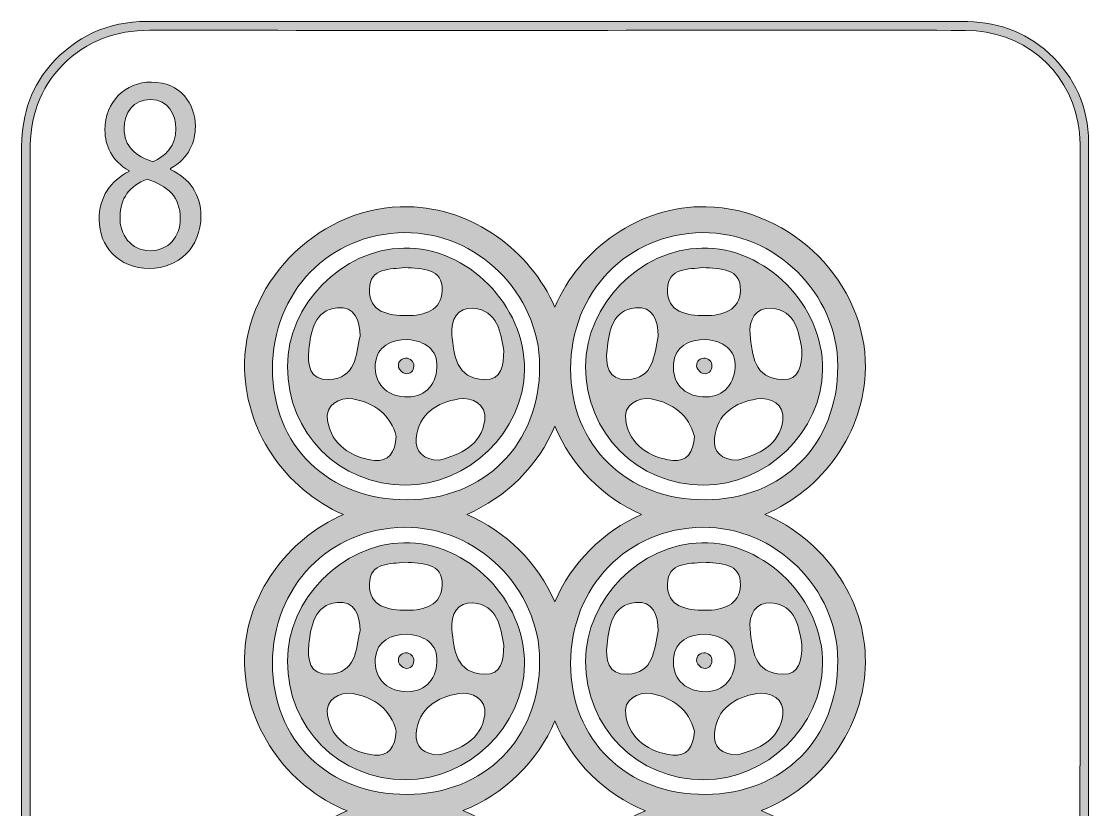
# Model space of a CAD drawing. Extents: x 3742 to 4053, y -465 to -30.
# Drawn here: x 3742 to 4052.9, y -260.2 to -30.4 of the extents above; entities that cross this region are included whole.
import ezdxf

# ---------------------------------------------------------------- set-up
doc = ezdxf.new("R2010")
doc.units = 0
doc.header["$MEASUREMENT"] = 0
doc.layers.add('Layer 1', color=7, linetype='Continuous', lineweight=0)

msp = doc.modelspace()

# ---------------------------------------------------------------- hatches: boundary and pattern name
at = {"layer": 'Layer 1', "true_color": 0x000000, "transparency": 33554687}
h = msp.add_hatch(color=18, dxfattribs=at)
h.dxf.hatch_style = 2
edge = h.paths.add_edge_path()
edge.add_spline(control_points=[(4050.4, -247.35), (4050.4, -247.35), (4050.35, -247.35), (4050.35, -247.35), (4050.35, -306.74), (4050.34, -366.14), (4050.35, -425.54), (4050.35, -430.55), (4050.06, -435.5), (4048.29, -440.27), (4043.49, -453.23), (4031.06, -461.67), (4016.63, -461.67), (3939.37, -461.67), (3862.1, -461.65), (3784.84, -461.64), (3782.29, -461.64), (3779.73, -461.7), (3777.18, -461.61), (3759, -460.96), (3745.32, -447.33), (3744.6, -429.17), (3744.56, -428.24), (3744.57, -427.32), (3744.57, -426.38), (3744.57, -307.01), (3744.6, -187.63), (3744.54, -68.25), (3744.54, -58.52), (3747.16, -49.98), (3754.16, -42.99), (3761.12, -36.06), (3769.52, -32.98), (3779.3, -32.99), (3836.26, -33.04), (3893.22, -33.01), (3950.18, -33.01), (3972.46, -33.01), (3994.74, -32.92), (4017.01, -33.05), (4033.56, -33.14), (4046.65, -43.96), (4049.76, -59.79), (4050.6, -64.03), (4050.38, -68.34), (4050.39, -72.63), (4050.4, -130.87), (4050.4, -189.11), (4050.4, -247.35)], knot_values=[0, 0, 0, 0, 1, 1, 1, 2, 2, 2, 3, 3, 3, 4, 4, 4, 5, 5, 5, 6, 6, 6, 7, 7, 7, 8, 8, 8, 9, 9, 9, 10, 10, 10, 11, 11, 11, 12, 12, 12, 13, 13, 13, 14, 14, 14, 15, 15, 15, 16, 16, 16, 16], degree=3, periodic=0)
edge = h.paths.add_edge_path()
edge.add_spline(control_points=[(4052.83, -299.19), (4052.83, -221.35), (4052.85, -143.49), (4052.83, -65.65), (4052.83, -55.34), (4048.88, -46.73), (4041.34, -39.73), (4034.15, -33.06), (4025.52, -30.39), (4015.87, -30.41), (3995.8, -30.45), (3975.73, -30.45), (3955.66, -30.45), (3896.6, -30.44), (3837.55, -30.42), (3778.49, -30.42), (3767.15, -30.42), (3757.77, -34.75), (3750.35, -43.31), (3744.07, -50.53), (3741.99, -59.04), (3742.01, -68.43), (3742.09, -127.96), (3742.05, -187.47), (3742.05, -246.98), (3742.05, -296.64), (3742.03, -346.3), (3742.05, -395.96), (3742.05, -407.66), (3741.99, -419.38), (3742.23, -431.09), (3742.4, -439.3), (3745.75, -446.34), (3751.26, -452.39), (3759.34, -461.25), (3769.54, -464.3), (3781.28, -464.28), (3854.25, -464.16), (3927.23, -464.25), (4000.2, -464.18), (4008.2, -464.16), (4016.26, -465.01), (4024.18, -463.55), (4041.22, -460.37), (4052.83, -445.92), (4052.84, -427.97), (4052.87, -385.05), (4052.83, -342.12), (4052.83, -299.19)], knot_values=[0, 0, 0, 0, 1, 1, 1, 2, 2, 2, 3, 3, 3, 4, 4, 4, 5, 5, 5, 6, 6, 6, 7, 7, 7, 8, 8, 8, 9, 9, 9, 10, 10, 10, 11, 11, 11, 12, 12, 12, 13, 13, 13, 14, 14, 14, 15, 15, 15, 16, 16, 16, 16], degree=3, periodic=0)
at = {"layer": 'Layer 1', "true_color": 0x831618, "transparency": 33554687}
h = msp.add_hatch(color=246, dxfattribs=at)
h.dxf.hatch_style = 2
edge = h.paths.add_edge_path()
edge.add_spline(control_points=[(3771.94, -61.6), (3771.94, -66.85), (3775.25, -69.68), (3780.32, -71.3), (3784.1, -69.76), (3787, -66.53), (3787, -61.76), (3787, -57.56), (3784.91, -53.2), (3779.57, -53.2), (3774.65, -53.2), (3771.94, -57.07), (3771.94, -61.6)], knot_values=[0, 0, 0, 0, 1, 1, 1, 2, 2, 2, 3, 3, 3, 4, 4, 4, 4], degree=3, periodic=0)
edge = h.paths.add_edge_path()
edge.add_spline(control_points=[(3788.29, -87.86), (3788.29, -81.48), (3784.57, -78.41), (3778.63, -76.39), (3773.5, -78.17), (3770.73, -82.21), (3770.73, -87.22), (3770.53, -92.55), (3773.9, -97.24), (3779.51, -97.24), (3784.84, -97.24), (3788.29, -93.28), (3788.29, -87.86)], knot_values=[0, 0, 0, 0, 1, 1, 1, 2, 2, 2, 3, 3, 3, 4, 4, 4, 4], degree=3, periodic=0)
edge = h.paths.add_edge_path()
edge.add_spline(control_points=[(3764.65, -88.19), (3764.65, -81.56), (3767.96, -76.87), (3773.36, -74.13), (3773.36, -74.13), (3773.29, -73.88), (3773.29, -73.88), (3768.43, -71.14), (3766.34, -66.61), (3766.34, -62.08), (3766.34, -53.76), (3772.21, -48.1), (3779.91, -48.1), (3788.42, -48.1), (3792.68, -54.49), (3792.68, -61.03), (3792.68, -65.48), (3790.85, -70.25), (3785.45, -73.32), (3785.45, -73.32), (3785.45, -73.56), (3785.45, -73.56), (3790.92, -76.15), (3794.3, -80.75), (3794.3, -87.14), (3794.3, -96.27), (3787.75, -102.41), (3779.37, -102.41), (3770.19, -102.41), (3764.65, -95.86), (3764.65, -88.19)], knot_values=[0, 0, 0, 0, 1, 1, 1, 2, 2, 2, 3, 3, 3, 4, 4, 4, 5, 5, 5, 6, 6, 6, 7, 7, 7, 8, 8, 8, 9, 9, 9, 10, 10, 10, 10], degree=3, periodic=0)
at = {"layer": 'Layer 1', "true_color": 0x0e1329, "transparency": 33554687}
h = msp.add_hatch(color=168, dxfattribs=at)
h.dxf.hatch_style = 2
edge = h.paths.add_edge_path()
edge.add_spline(control_points=[(3941.22, -255.71), (3918.3, -255.83), (3901.98, -239.96), (3901.98, -217.55), (3901.98, -195.19), (3918.53, -178.1), (3940.41, -177.86), (3961.55, -177.63), (3979.77, -195.61), (3979.81, -216.73), (3979.84, -239.47), (3963.87, -255.6), (3941.22, -255.71)], knot_values=[0, 0, 0, 0, 1, 1, 1, 2, 2, 2, 3, 3, 3, 4, 4, 4, 4], degree=3, periodic=0)
edge = h.paths.add_edge_path()
edge.add_spline(control_points=[(3979.81, -303.58), (3979.84, -326.31), (3963.87, -342.45), (3941.22, -342.56), (3918.3, -342.68), (3901.98, -326.8), (3901.98, -304.4), (3901.98, -282.03), (3918.53, -264.95), (3940.41, -264.71), (3961.55, -264.47), (3979.77, -282.46), (3979.81, -303.58)], knot_values=[0, 0, 0, 0, 1, 1, 1, 2, 2, 2, 3, 3, 3, 4, 4, 4, 4], degree=3, periodic=0)
edge = h.paths.add_edge_path()
edge.add_spline(control_points=[(3979.81, -389.46), (3979.84, -412.2), (3963.87, -428.33), (3941.22, -428.44), (3918.3, -428.56), (3901.98, -412.69), (3901.98, -390.28), (3901.98, -367.92), (3918.53, -350.83), (3940.41, -350.59), (3961.55, -350.36), (3979.77, -368.34), (3979.81, -389.46)], knot_values=[0, 0, 0, 0, 1, 1, 1, 2, 2, 2, 3, 3, 3, 4, 4, 4, 4], degree=3, periodic=0)
edge = h.paths.add_edge_path()
edge.add_spline(control_points=[(3897.38, -372.31), (3892.52, -361.05), (3883.16, -351.73), (3871.76, -346.81), (3883.23, -341.89), (3892.58, -332.57), (3897.41, -321.11), (3902.17, -332.57), (3911.33, -341.96), (3922.64, -346.87), (3911.39, -351.79), (3902.15, -361.06), (3897.38, -372.31)], knot_values=[0, 0, 0, 0, 1, 1, 1, 2, 2, 2, 3, 3, 3, 4, 4, 4, 4], degree=3, periodic=0)
edge = h.paths.add_edge_path()
edge.add_spline(control_points=[(3854.37, -428.44), (3831.45, -428.56), (3815.13, -412.69), (3815.13, -390.28), (3815.13, -367.92), (3831.68, -350.83), (3853.56, -350.59), (3874.7, -350.36), (3892.92, -368.34), (3892.96, -389.46), (3892.99, -412.2), (3877.02, -428.33), (3854.37, -428.44)], knot_values=[0, 0, 0, 0, 1, 1, 1, 2, 2, 2, 3, 3, 3, 4, 4, 4, 4], degree=3, periodic=0)
edge = h.paths.add_edge_path()
edge.add_spline(control_points=[(3815.13, -304.4), (3815.13, -282.03), (3831.68, -264.95), (3853.56, -264.71), (3874.7, -264.47), (3892.92, -282.46), (3892.96, -303.58), (3892.99, -326.31), (3877.02, -342.45), (3854.37, -342.56), (3831.45, -342.68), (3815.13, -326.8), (3815.13, -304.4)], knot_values=[0, 0, 0, 0, 1, 1, 1, 2, 2, 2, 3, 3, 3, 4, 4, 4, 4], degree=3, periodic=0)
edge = h.paths.add_edge_path()
edge.add_spline(control_points=[(3815.13, -217.55), (3815.13, -195.19), (3831.68, -178.1), (3853.56, -177.86), (3874.7, -177.63), (3892.92, -195.61), (3892.96, -216.73), (3892.99, -239.47), (3877.02, -255.6), (3854.37, -255.71), (3831.45, -255.83), (3815.13, -239.96), (3815.13, -217.55)], knot_values=[0, 0, 0, 0, 1, 1, 1, 2, 2, 2, 3, 3, 3, 4, 4, 4, 4], degree=3, periodic=0)
edge = h.paths.add_edge_path()
edge.add_spline(control_points=[(3815.13, -131.67), (3815.13, -109.3), (3831.68, -92.22), (3853.56, -91.97), (3874.7, -91.74), (3892.92, -109.73), (3892.96, -130.85), (3892.99, -153.58), (3877.02, -169.72), (3854.37, -169.83), (3831.45, -169.95), (3815.13, -154.07), (3815.13, -131.67)], knot_values=[0, 0, 0, 0, 1, 1, 1, 2, 2, 2, 3, 3, 3, 4, 4, 4, 4], degree=3, periodic=0)
edge = h.paths.add_edge_path()
edge.add_spline(control_points=[(3897.41, -234.27), (3902.32, -246.11), (3911.95, -255.74), (3923.77, -260.5), (3912.02, -265.29), (3902.31, -274.8), (3897.38, -286.43), (3892.36, -274.79), (3882.53, -265.22), (3870.6, -260.44), (3882.6, -255.67), (3892.42, -246.11), (3897.41, -234.27)], knot_values=[0, 0, 0, 0, 1, 1, 1, 2, 2, 2, 3, 3, 3, 4, 4, 4, 4], degree=3, periodic=0)
edge = h.paths.add_edge_path()
edge.add_spline(control_points=[(3897.41, -148.38), (3902.17, -159.84), (3911.33, -169.23), (3922.64, -174.14), (3911.39, -179.06), (3902.15, -188.33), (3897.38, -199.58), (3892.52, -188.32), (3883.16, -179), (3871.76, -174.08), (3883.23, -169.16), (3892.58, -159.84), (3897.41, -148.38)], knot_values=[0, 0, 0, 0, 1, 1, 1, 2, 2, 2, 3, 3, 3, 4, 4, 4, 4], degree=3, periodic=0)
edge = h.paths.add_edge_path()
edge.add_spline(control_points=[(3940.41, -91.97), (3961.55, -91.74), (3979.77, -109.73), (3979.81, -130.85), (3979.84, -153.58), (3963.87, -169.72), (3941.22, -169.83), (3918.3, -169.95), (3901.98, -154.07), (3901.98, -131.67), (3901.98, -109.3), (3918.53, -92.22), (3940.41, -91.97)], knot_values=[0, 0, 0, 0, 1, 1, 1, 2, 2, 2, 3, 3, 3, 4, 4, 4, 4], degree=3, periodic=0)
edge = h.paths.add_edge_path()
edge.add_spline(control_points=[(3987.84, -217.2), (3988.03, -198.51), (3975.58, -181.41), (3958.6, -174.08), (3975.39, -166.89), (3987.65, -150.25), (3987.84, -131.32), (3988.09, -106.75), (3966.51, -84.91), (3941.49, -84.42), (3922.24, -84.04), (3904.64, -96.58), (3897.38, -113.7), (3890.24, -97.16), (3873.41, -84.78), (3854.64, -84.42), (3829.67, -83.93), (3807.46, -105.16), (3807.02, -129.94), (3806.67, -149.33), (3818.83, -166.77), (3835.79, -174.14), (3819.46, -181.29), (3807.35, -197.59), (3807.02, -215.82), (3806.66, -235.64), (3819.37, -253.43), (3836.92, -260.5), (3820.02, -267.38), (3807.35, -284.01), (3807.02, -302.67), (3806.67, -322.06), (3818.83, -339.5), (3835.79, -346.87), (3819.46, -354.02), (3807.35, -370.32), (3807.02, -388.55), (3806.57, -413.78), (3827.27, -435.73), (3852.21, -436.45), (3872.12, -437.03), (3890.03, -424.49), (3897.41, -407), (3904.31, -423.63), (3920.51, -435.91), (3939.05, -436.45), (3965.01, -437.21), (3987.58, -415.69), (3987.84, -389.93), (3988.03, -371.24), (3975.58, -354.14), (3958.6, -346.81), (3975.39, -339.62), (3987.65, -322.98), (3987.84, -304.05), (3988.04, -284.94), (3975.03, -267.49), (3957.46, -260.44), (3974.84, -253.53), (3987.65, -236.56), (3987.84, -217.2)], knot_values=[0, 0, 0, 0, 1, 1, 1, 2, 2, 2, 3, 3, 3, 4, 4, 4, 5, 5, 5, 6, 6, 6, 7, 7, 7, 8, 8, 8, 9, 9, 9, 10, 10, 10, 11, 11, 11, 12, 12, 12, 13, 13, 13, 14, 14, 14, 15, 15, 15, 16, 16, 16, 17, 17, 17, 18, 18, 18, 19, 19, 19, 20, 20, 20, 20], degree=3, periodic=0)
h = msp.add_hatch(color=168, dxfattribs=at)
h.dxf.hatch_style = 2
edge = h.paths.add_edge_path()
edge.add_spline(control_points=[(3876.98, -146.59), (3876, -154.03), (3869.78, -156.62), (3863.7, -158.3), (3859.14, -158.17), (3856.64, -155.98), (3857.03, -151.95), (3857.72, -144.71), (3863.07, -141.46), (3869.39, -140.44), (3873.29, -139.81), (3877.57, -142.06), (3876.98, -146.59)], knot_values=[0, 0, 0, 0, 1, 1, 1, 2, 2, 2, 3, 3, 3, 4, 4, 4, 4], degree=3, periodic=0)
edge = h.paths.add_edge_path()
edge.add_spline(control_points=[(3853.59, -139.85), (3848.25, -139.49), (3844.69, -135.9), (3845.09, -130.32), (3845.49, -124.96), (3849.64, -123.24), (3854.55, -123.09), (3859.54, -123.62), (3863.33, -125.94), (3863.04, -131.29), (3862.74, -136.73), (3859.07, -140.23), (3853.59, -139.85)], knot_values=[0, 0, 0, 0, 1, 1, 1, 2, 2, 2, 3, 3, 3, 4, 4, 4, 4], degree=3, periodic=0)
edge = h.paths.add_edge_path()
edge.add_spline(control_points=[(3844.87, -158.35), (3838.02, -157.49), (3832.38, -153.89), (3831.17, -146.73), (3830.4, -142.19), (3834.68, -139.82), (3838.57, -140.45), (3844.89, -141.49), (3849.62, -145.25), (3851.2, -151.37), (3850.94, -156), (3848.88, -158.86), (3844.87, -158.35)], knot_values=[0, 0, 0, 0, 1, 1, 1, 2, 2, 2, 3, 3, 3, 4, 4, 4, 4], degree=3, periodic=0)
edge = h.paths.add_edge_path()
edge.add_spline(control_points=[(3825.75, -126.14), (3826.33, -120.69), (3827.3, -114.59), (3834.03, -113.86), (3839.12, -113.31), (3840.6, -117.62), (3840.65, -122.12), (3839.44, -127.73), (3839.43, -134.46), (3831.57, -134.8), (3825.9, -135.04), (3825.29, -130.39), (3825.75, -126.14)], knot_values=[0, 0, 0, 0, 1, 1, 1, 2, 2, 2, 3, 3, 3, 4, 4, 4, 4], degree=3, periodic=0)
edge = h.paths.add_edge_path()
edge.add_spline(control_points=[(3853.66, -102.12), (3858.84, -102.62), (3864.76, -102.18), (3864.59, -108.85), (3864.44, -114.68), (3859.39, -116.18), (3854.26, -116.16), (3848.91, -116.14), (3843.2, -115.17), (3843.36, -108.52), (3843.52, -102.06), (3849.58, -102.72), (3853.66, -102.12)], knot_values=[0, 0, 0, 0, 1, 1, 1, 2, 2, 2, 3, 3, 3, 4, 4, 4, 4], degree=3, periodic=0)
edge = h.paths.add_edge_path()
edge.add_spline(control_points=[(3873.54, -114.01), (3880.87, -114.68), (3881.58, -121.06), (3882.51, -126.28), (3882.38, -130.74), (3881.94, -134.97), (3876.91, -134.82), (3868.54, -134.58), (3868.04, -127.67), (3867.39, -121.65), (3866.95, -117.54), (3869.11, -113.61), (3873.54, -114.01)], knot_values=[0, 0, 0, 0, 1, 1, 1, 2, 2, 2, 3, 3, 3, 4, 4, 4, 4], degree=3, periodic=0)
edge = h.paths.add_edge_path()
edge.add_spline(control_points=[(3888.55, -132.01), (3888.74, -113.08), (3871.94, -96.11), (3853.37, -96.46), (3835.37, -96.79), (3819.47, -112.99), (3819.49, -130.96), (3819.51, -150.41), (3834.55, -165.54), (3853.9, -165.59), (3872.14, -165.64), (3888.37, -149.9), (3888.55, -132.01)], knot_values=[0, 0, 0, 0, 1, 1, 1, 2, 2, 2, 3, 3, 3, 4, 4, 4, 4], degree=3, periodic=0)
h = msp.add_hatch(color=168, dxfattribs=at)
h.dxf.hatch_style = 2
edge = h.paths.add_edge_path()
edge.add_spline(control_points=[(3912.59, -126.14), (3913.17, -120.69), (3914.15, -114.59), (3920.88, -113.86), (3925.97, -113.31), (3927.45, -117.62), (3927.5, -122.12), (3926.29, -127.73), (3926.28, -134.46), (3918.42, -134.8), (3912.74, -135.04), (3912.14, -130.39), (3912.59, -126.14)], knot_values=[0, 0, 0, 0, 1, 1, 1, 2, 2, 2, 3, 3, 3, 4, 4, 4, 4], degree=3, periodic=0)
edge = h.paths.add_edge_path()
edge.add_spline(control_points=[(3940.5, -102.12), (3945.69, -102.62), (3951.6, -102.18), (3951.44, -108.85), (3951.29, -114.68), (3946.24, -116.18), (3941.11, -116.16), (3935.75, -116.14), (3930.05, -115.17), (3930.21, -108.52), (3930.36, -102.06), (3936.43, -102.72), (3940.5, -102.12)], knot_values=[0, 0, 0, 0, 1, 1, 1, 2, 2, 2, 3, 3, 3, 4, 4, 4, 4], degree=3, periodic=0)
edge = h.paths.add_edge_path()
edge.add_spline(control_points=[(3960.39, -114.01), (3967.71, -114.68), (3968.43, -121.06), (3969.36, -126.28), (3969.22, -130.74), (3968.79, -134.97), (3963.76, -134.82), (3955.39, -134.58), (3954.88, -127.67), (3954.24, -121.65), (3953.8, -117.54), (3955.96, -113.61), (3960.39, -114.01)], knot_values=[0, 0, 0, 0, 1, 1, 1, 2, 2, 2, 3, 3, 3, 4, 4, 4, 4], degree=3, periodic=0)
edge = h.paths.add_edge_path()
edge.add_spline(control_points=[(3963.82, -146.59), (3962.84, -154.03), (3956.63, -156.62), (3950.55, -158.3), (3945.99, -158.17), (3943.49, -155.98), (3943.88, -151.95), (3944.57, -144.71), (3949.92, -141.46), (3956.24, -140.44), (3960.14, -139.81), (3964.42, -142.06), (3963.82, -146.59)], knot_values=[0, 0, 0, 0, 1, 1, 1, 2, 2, 2, 3, 3, 3, 4, 4, 4, 4], degree=3, periodic=0)
edge = h.paths.add_edge_path()
edge.add_spline(control_points=[(3940.43, -139.85), (3935.09, -139.49), (3931.54, -135.9), (3931.94, -130.32), (3932.33, -124.96), (3936.48, -123.24), (3941.39, -123.09), (3946.38, -123.62), (3950.18, -125.94), (3949.88, -131.29), (3949.59, -136.73), (3945.92, -140.23), (3940.43, -139.85)], knot_values=[0, 0, 0, 0, 1, 1, 1, 2, 2, 2, 3, 3, 3, 4, 4, 4, 4], degree=3, periodic=0)
edge = h.paths.add_edge_path()
edge.add_spline(control_points=[(3931.71, -158.35), (3924.86, -157.49), (3919.22, -153.89), (3918.02, -146.73), (3917.25, -142.19), (3921.53, -139.82), (3925.42, -140.45), (3931.74, -141.49), (3936.47, -145.25), (3938.05, -151.37), (3937.79, -156), (3935.72, -158.86), (3931.71, -158.35)], knot_values=[0, 0, 0, 0, 1, 1, 1, 2, 2, 2, 3, 3, 3, 4, 4, 4, 4], degree=3, periodic=0)
edge = h.paths.add_edge_path()
edge.add_spline(control_points=[(3940.75, -165.59), (3958.98, -165.64), (3975.21, -149.9), (3975.39, -132.01), (3975.59, -113.08), (3958.79, -96.11), (3940.22, -96.46), (3922.22, -96.79), (3906.32, -112.99), (3906.34, -130.96), (3906.35, -150.41), (3921.39, -165.54), (3940.75, -165.59)], knot_values=[0, 0, 0, 0, 1, 1, 1, 2, 2, 2, 3, 3, 3, 4, 4, 4, 4], degree=3, periodic=0)
h = msp.add_hatch(color=168, dxfattribs=at)
h.dxf.hatch_style = 2
edge = h.paths.add_edge_path()
edge.add_spline(control_points=[(3853.89, -128.54), (3852.41, -128.85), (3851.55, -129.83), (3851.89, -131.24), (3852.07, -131.98), (3853.05, -132.9), (3853.8, -133.04), (3855.24, -133.32), (3856.27, -132.36), (3856.31, -130.89), (3856.34, -129.43), (3855.38, -128.62), (3853.89, -128.54)], knot_values=[0, 0, 0, 0, 1, 1, 1, 2, 2, 2, 3, 3, 3, 4, 4, 4, 4], degree=3, periodic=0)
h = msp.add_hatch(color=168, dxfattribs=at)
h.dxf.hatch_style = 2
edge = h.paths.add_edge_path()
edge.add_spline(control_points=[(3940.74, -128.54), (3939.26, -128.85), (3938.4, -129.83), (3938.74, -131.24), (3938.92, -131.98), (3939.9, -132.9), (3940.64, -133.04), (3942.09, -133.32), (3943.12, -132.36), (3943.16, -130.89), (3943.19, -129.43), (3942.23, -128.62), (3940.74, -128.54)], knot_values=[0, 0, 0, 0, 1, 1, 1, 2, 2, 2, 3, 3, 3, 4, 4, 4, 4], degree=3, periodic=0)
h = msp.add_hatch(color=168, dxfattribs=at)
h.dxf.hatch_style = 2
edge = h.paths.add_edge_path()
edge.add_spline(control_points=[(3876.98, -232.47), (3876, -239.91), (3869.78, -242.5), (3863.7, -244.18), (3859.14, -244.06), (3856.64, -241.86), (3857.03, -237.83), (3857.72, -230.59), (3863.07, -227.35), (3869.39, -226.32), (3873.29, -225.69), (3877.57, -227.94), (3876.98, -232.47)], knot_values=[0, 0, 0, 0, 1, 1, 1, 2, 2, 2, 3, 3, 3, 4, 4, 4, 4], degree=3, periodic=0)
edge = h.paths.add_edge_path()
edge.add_spline(control_points=[(3853.59, -225.74), (3848.25, -225.37), (3844.69, -221.78), (3845.09, -216.21), (3845.49, -210.84), (3849.64, -209.12), (3854.55, -208.97), (3859.54, -209.5), (3863.33, -211.82), (3863.04, -217.18), (3862.74, -222.61), (3859.07, -226.11), (3853.59, -225.74)], knot_values=[0, 0, 0, 0, 1, 1, 1, 2, 2, 2, 3, 3, 3, 4, 4, 4, 4], degree=3, periodic=0)
edge = h.paths.add_edge_path()
edge.add_spline(control_points=[(3844.87, -244.24), (3838.02, -243.37), (3832.38, -239.77), (3831.17, -232.62), (3830.4, -228.07), (3834.68, -225.7), (3838.57, -226.34), (3844.89, -227.38), (3849.62, -231.13), (3851.2, -237.25), (3850.94, -241.89), (3848.88, -244.74), (3844.87, -244.24)], knot_values=[0, 0, 0, 0, 1, 1, 1, 2, 2, 2, 3, 3, 3, 4, 4, 4, 4], degree=3, periodic=0)
edge = h.paths.add_edge_path()
edge.add_spline(control_points=[(3825.75, -212.03), (3826.33, -206.58), (3827.3, -200.48), (3834.03, -199.75), (3839.12, -199.19), (3840.6, -203.5), (3840.65, -208), (3839.44, -213.61), (3839.43, -220.34), (3831.57, -220.68), (3825.9, -220.92), (3825.29, -216.28), (3825.75, -212.03)], knot_values=[0, 0, 0, 0, 1, 1, 1, 2, 2, 2, 3, 3, 3, 4, 4, 4, 4], degree=3, periodic=0)
edge = h.paths.add_edge_path()
edge.add_spline(control_points=[(3853.66, -188), (3858.84, -188.51), (3864.76, -188.06), (3864.59, -194.73), (3864.44, -200.57), (3859.39, -202.06), (3854.26, -202.04), (3848.91, -202.02), (3843.2, -201.06), (3843.36, -194.4), (3843.52, -187.94), (3849.58, -188.6), (3853.66, -188)], knot_values=[0, 0, 0, 0, 1, 1, 1, 2, 2, 2, 3, 3, 3, 4, 4, 4, 4], degree=3, periodic=0)
edge = h.paths.add_edge_path()
edge.add_spline(control_points=[(3873.54, -199.9), (3880.87, -200.56), (3881.58, -206.94), (3882.51, -212.17), (3882.38, -216.62), (3881.94, -220.85), (3876.91, -220.7), (3868.54, -220.46), (3868.04, -213.55), (3867.39, -207.53), (3866.95, -203.42), (3869.11, -199.49), (3873.54, -199.9)], knot_values=[0, 0, 0, 0, 1, 1, 1, 2, 2, 2, 3, 3, 3, 4, 4, 4, 4], degree=3, periodic=0)
edge = h.paths.add_edge_path()
edge.add_spline(control_points=[(3888.55, -217.89), (3888.74, -198.96), (3871.94, -181.99), (3853.37, -182.34), (3835.37, -182.68), (3819.47, -198.87), (3819.49, -216.84), (3819.51, -236.29), (3834.55, -251.43), (3853.9, -251.47), (3872.14, -251.52), (3888.37, -235.78), (3888.55, -217.89)], knot_values=[0, 0, 0, 0, 1, 1, 1, 2, 2, 2, 3, 3, 3, 4, 4, 4, 4], degree=3, periodic=0)
h = msp.add_hatch(color=168, dxfattribs=at)
h.dxf.hatch_style = 2
edge = h.paths.add_edge_path()
edge.add_spline(control_points=[(3963.76, -220.7), (3955.39, -220.46), (3954.88, -213.55), (3954.24, -207.53), (3953.8, -203.42), (3955.96, -199.49), (3960.39, -199.9), (3967.71, -200.56), (3968.43, -206.94), (3969.36, -212.17), (3969.22, -216.62), (3968.79, -220.85), (3963.76, -220.7)], knot_values=[0, 0, 0, 0, 1, 1, 1, 2, 2, 2, 3, 3, 3, 4, 4, 4, 4], degree=3, periodic=0)
edge = h.paths.add_edge_path()
edge.add_spline(control_points=[(3963.82, -232.47), (3962.84, -239.91), (3956.63, -242.5), (3950.55, -244.18), (3945.99, -244.06), (3943.49, -241.86), (3943.88, -237.83), (3944.57, -230.59), (3949.92, -227.35), (3956.24, -226.32), (3960.14, -225.69), (3964.42, -227.94), (3963.82, -232.47)], knot_values=[0, 0, 0, 0, 1, 1, 1, 2, 2, 2, 3, 3, 3, 4, 4, 4, 4], degree=3, periodic=0)
edge = h.paths.add_edge_path()
edge.add_spline(control_points=[(3940.43, -225.74), (3935.09, -225.37), (3931.54, -221.78), (3931.94, -216.21), (3932.33, -210.84), (3936.48, -209.12), (3941.39, -208.97), (3946.38, -209.5), (3950.18, -211.82), (3949.88, -217.18), (3949.59, -222.61), (3945.92, -226.11), (3940.43, -225.74)], knot_values=[0, 0, 0, 0, 1, 1, 1, 2, 2, 2, 3, 3, 3, 4, 4, 4, 4], degree=3, periodic=0)
edge = h.paths.add_edge_path()
edge.add_spline(control_points=[(3931.71, -244.24), (3924.86, -243.37), (3919.22, -239.77), (3918.02, -232.62), (3917.25, -228.07), (3921.53, -225.7), (3925.42, -226.34), (3931.74, -227.38), (3936.47, -231.13), (3938.05, -237.25), (3937.79, -241.89), (3935.72, -244.74), (3931.71, -244.24)], knot_values=[0, 0, 0, 0, 1, 1, 1, 2, 2, 2, 3, 3, 3, 4, 4, 4, 4], degree=3, periodic=0)
edge = h.paths.add_edge_path()
edge.add_spline(control_points=[(3912.59, -212.03), (3913.17, -206.58), (3914.15, -200.48), (3920.88, -199.75), (3925.97, -199.19), (3927.45, -203.5), (3927.5, -208), (3926.29, -213.61), (3926.28, -220.34), (3918.42, -220.68), (3912.74, -220.92), (3912.14, -216.28), (3912.59, -212.03)], knot_values=[0, 0, 0, 0, 1, 1, 1, 2, 2, 2, 3, 3, 3, 4, 4, 4, 4], degree=3, periodic=0)
edge = h.paths.add_edge_path()
edge.add_spline(control_points=[(3940.5, -188), (3945.69, -188.51), (3951.6, -188.06), (3951.44, -194.73), (3951.29, -200.57), (3946.24, -202.06), (3941.11, -202.04), (3935.75, -202.02), (3930.05, -201.06), (3930.21, -194.4), (3930.36, -187.94), (3936.43, -188.6), (3940.5, -188)], knot_values=[0, 0, 0, 0, 1, 1, 1, 2, 2, 2, 3, 3, 3, 4, 4, 4, 4], degree=3, periodic=0)
edge = h.paths.add_edge_path()
edge.add_spline(control_points=[(3940.22, -182.34), (3922.22, -182.68), (3906.32, -198.87), (3906.34, -216.84), (3906.35, -236.29), (3921.39, -251.43), (3940.75, -251.47), (3958.98, -251.52), (3975.21, -235.78), (3975.39, -217.89), (3975.59, -198.96), (3958.79, -181.99), (3940.22, -182.34)], knot_values=[0, 0, 0, 0, 1, 1, 1, 2, 2, 2, 3, 3, 3, 4, 4, 4, 4], degree=3, periodic=0)
h = msp.add_hatch(color=168, dxfattribs=at)
h.dxf.hatch_style = 2
edge = h.paths.add_edge_path()
edge.add_spline(control_points=[(3853.89, -214.42), (3852.41, -214.73), (3851.55, -215.71), (3851.89, -217.13), (3852.07, -217.86), (3853.05, -218.78), (3853.8, -218.93), (3855.24, -219.21), (3856.27, -218.24), (3856.31, -216.77), (3856.34, -215.31), (3855.38, -214.5), (3853.89, -214.42)], knot_values=[0, 0, 0, 0, 1, 1, 1, 2, 2, 2, 3, 3, 3, 4, 4, 4, 4], degree=3, periodic=0)
h = msp.add_hatch(color=168, dxfattribs=at)
h.dxf.hatch_style = 2
edge = h.paths.add_edge_path()
edge.add_spline(control_points=[(3940.74, -214.42), (3939.26, -214.73), (3938.4, -215.71), (3938.74, -217.13), (3938.92, -217.86), (3939.9, -218.78), (3940.64, -218.93), (3942.09, -219.21), (3943.12, -218.24), (3943.16, -216.77), (3943.19, -215.31), (3942.23, -214.5), (3940.74, -214.42)], knot_values=[0, 0, 0, 0, 1, 1, 1, 2, 2, 2, 3, 3, 3, 4, 4, 4, 4], degree=3, periodic=0)

# ---------------------------------------------------------------- linework, layer by layer
at = {"layer": 'Layer 1'}
for points, knots in [([(4052.83, -299.19), (4052.83, -221.35), (4052.85, -143.49), (4052.83, -65.65), (4052.83, -55.34), (4048.88, -46.73), (4041.34, -39.73), (4034.15, -33.06), (4025.52, -30.39), (4015.87, -30.41), (3995.8, -30.45), (3975.73, -30.45), (3955.66, -30.45), (3896.6, -30.44), (3837.55, -30.42), (3778.49, -30.42), (3767.15, -30.42), (3757.77, -34.75), (3750.35, -43.31), (3744.07, -50.53), (3741.99, -59.04), (3742.01, -68.43), (3742.09, -127.96), (3742.05, -187.47), (3742.05, -246.98), (3742.05, -296.64), (3742.03, -346.3), (3742.05, -395.96), (3742.05, -407.66), (3741.99, -419.38), (3742.23, -431.09), (3742.4, -439.3), (3745.75, -446.34), (3751.26, -452.39), (3759.34, -461.25), (3769.54, -464.3), (3781.28, -464.28), (3854.25, -464.16), (3927.23, -464.25), (4000.2, -464.18), (4008.2, -464.16), (4016.26, -465.01), (4024.18, -463.55), (4041.22, -460.37), (4052.83, -445.92), (4052.84, -427.97), (4052.87, -385.05), (4052.83, -342.12), (4052.83, -299.19)], [0, 0, 0, 0, 1, 1, 1, 2, 2, 2, 3, 3, 3, 4, 4, 4, 5, 5, 5, 6, 6, 6, 7, 7, 7, 8, 8, 8, 9, 9, 9, 10, 10, 10, 11, 11, 11, 12, 12, 12, 13, 13, 13, 14, 14, 14, 15, 15, 15, 16, 16, 16, 16]), ([(4050.4, -247.35), (4050.4, -247.35), (4050.35, -247.35), (4050.35, -247.35), (4050.35, -306.74), (4050.34, -366.14), (4050.35, -425.54), (4050.35, -430.55), (4050.06, -435.5), (4048.29, -440.27), (4043.49, -453.23), (4031.06, -461.67), (4016.63, -461.67), (3939.37, -461.67), (3862.1, -461.65), (3784.84, -461.64), (3782.29, -461.64), (3779.73, -461.7), (3777.18, -461.61), (3759, -460.96), (3745.32, -447.33), (3744.6, -429.17), (3744.56, -428.24), (3744.57, -427.32), (3744.57, -426.38), (3744.57, -307.01), (3744.6, -187.63), (3744.54, -68.25), (3744.54, -58.52), (3747.16, -49.98), (3754.16, -42.99), (3761.12, -36.06), (3769.52, -32.98), (3779.3, -32.99), (3836.26, -33.04), (3893.22, -33.01), (3950.18, -33.01), (3972.46, -33.01), (3994.74, -32.92), (4017.01, -33.05), (4033.56, -33.14), (4046.65, -43.96), (4049.76, -59.79), (4050.6, -64.03), (4050.38, -68.34), (4050.39, -72.63), (4050.4, -130.87), (4050.4, -189.11), (4050.4, -247.35)], [0, 0, 0, 0, 1, 1, 1, 2, 2, 2, 3, 3, 3, 4, 4, 4, 5, 5, 5, 6, 6, 6, 7, 7, 7, 8, 8, 8, 9, 9, 9, 10, 10, 10, 11, 11, 11, 12, 12, 12, 13, 13, 13, 14, 14, 14, 15, 15, 15, 16, 16, 16, 16]), ([(4050.4, -247.35), (4050.4, -247.35), (4050.35, -247.35), (4050.35, -247.35), (4050.35, -306.74), (4050.34, -366.14), (4050.35, -425.54), (4050.35, -430.55), (4050.06, -435.5), (4048.29, -440.27), (4043.49, -453.23), (4031.06, -461.67), (4016.63, -461.67), (3939.37, -461.67), (3862.1, -461.65), (3784.84, -461.64), (3782.29, -461.64), (3779.73, -461.7), (3777.18, -461.61), (3759, -460.96), (3745.32, -447.33), (3744.6, -429.17), (3744.56, -428.24), (3744.57, -427.32), (3744.57, -426.38), (3744.57, -307.01), (3744.6, -187.63), (3744.54, -68.25), (3744.54, -58.52), (3747.16, -49.98), (3754.16, -42.99), (3761.12, -36.06), (3769.52, -32.98), (3779.3, -32.99), (3836.26, -33.04), (3893.22, -33.01), (3950.18, -33.01), (3972.46, -33.01), (3994.74, -32.92), (4017.01, -33.05), (4033.56, -33.14), (4046.65, -43.96), (4049.76, -59.79), (4050.6, -64.03), (4050.38, -68.34), (4050.39, -72.63), (4050.4, -130.87), (4050.4, -189.11), (4050.4, -247.35)], [0, 0, 0, 0, 1, 1, 1, 2, 2, 2, 3, 3, 3, 4, 4, 4, 5, 5, 5, 6, 6, 6, 7, 7, 7, 8, 8, 8, 9, 9, 9, 10, 10, 10, 11, 11, 11, 12, 12, 12, 13, 13, 13, 14, 14, 14, 15, 15, 15, 16, 16, 16, 16]), ([(3764.65, -88.19), (3764.65, -81.56), (3767.96, -76.87), (3773.36, -74.13), (3773.36, -74.13), (3773.29, -73.88), (3773.29, -73.88), (3768.43, -71.14), (3766.34, -66.61), (3766.34, -62.08), (3766.34, -53.76), (3772.21, -48.1), (3779.91, -48.1), (3788.42, -48.1), (3792.68, -54.49), (3792.68, -61.03), (3792.68, -65.48), (3790.85, -70.25), (3785.45, -73.32), (3785.45, -73.32), (3785.45, -73.56), (3785.45, -73.56), (3790.92, -76.15), (3794.3, -80.75), (3794.3, -87.14), (3794.3, -96.27), (3787.75, -102.41), (3779.37, -102.41), (3770.19, -102.41), (3764.65, -95.86), (3764.65, -88.19)], [0, 0, 0, 0, 1, 1, 1, 2, 2, 2, 3, 3, 3, 4, 4, 4, 5, 5, 5, 6, 6, 6, 7, 7, 7, 8, 8, 8, 9, 9, 9, 10, 10, 10, 10]), ([(3771.94, -61.6), (3771.94, -66.85), (3775.25, -69.68), (3780.32, -71.3), (3784.1, -69.76), (3787, -66.53), (3787, -61.76), (3787, -57.56), (3784.91, -53.2), (3779.57, -53.2), (3774.65, -53.2), (3771.94, -57.07), (3771.94, -61.6)], [0, 0, 0, 0, 1, 1, 1, 2, 2, 2, 3, 3, 3, 4, 4, 4, 4]), ([(3788.29, -87.86), (3788.29, -81.48), (3784.57, -78.41), (3778.63, -76.39), (3773.5, -78.17), (3770.73, -82.21), (3770.73, -87.22), (3770.53, -92.55), (3773.9, -97.24), (3779.51, -97.24), (3784.84, -97.24), (3788.29, -93.28), (3788.29, -87.86)], [0, 0, 0, 0, 1, 1, 1, 2, 2, 2, 3, 3, 3, 4, 4, 4, 4]), ([(3987.84, -217.2), (3988.03, -198.51), (3975.58, -181.41), (3958.6, -174.08), (3975.39, -166.89), (3987.65, -150.25), (3987.84, -131.32), (3988.09, -106.75), (3966.51, -84.91), (3941.49, -84.42), (3922.24, -84.04), (3904.64, -96.58), (3897.38, -113.7), (3890.24, -97.16), (3873.41, -84.78), (3854.64, -84.42), (3829.67, -83.93), (3807.46, -105.16), (3807.02, -129.94), (3806.67, -149.33), (3818.83, -166.77), (3835.79, -174.14), (3819.46, -181.29), (3807.35, -197.59), (3807.02, -215.82), (3806.66, -235.64), (3819.37, -253.43), (3836.92, -260.5), (3820.02, -267.38), (3807.35, -284.01), (3807.02, -302.67), (3806.67, -322.06), (3818.83, -339.5), (3835.79, -346.87), (3819.46, -354.02), (3807.35, -370.32), (3807.02, -388.55), (3806.57, -413.78), (3827.27, -435.73), (3852.21, -436.45), (3872.12, -437.03), (3890.03, -424.49), (3897.41, -407), (3904.31, -423.63), (3920.51, -435.91), (3939.05, -436.45), (3965.01, -437.21), (3987.58, -415.69), (3987.84, -389.93), (3988.03, -371.24), (3975.58, -354.14), (3958.6, -346.81), (3975.39, -339.62), (3987.65, -322.98), (3987.84, -304.05), (3988.04, -284.94), (3975.03, -267.49), (3957.46, -260.44), (3974.84, -253.53), (3987.65, -236.56), (3987.84, -217.2)], [0, 0, 0, 0, 1, 1, 1, 2, 2, 2, 3, 3, 3, 4, 4, 4, 5, 5, 5, 6, 6, 6, 7, 7, 7, 8, 8, 8, 9, 9, 9, 10, 10, 10, 11, 11, 11, 12, 12, 12, 13, 13, 13, 14, 14, 14, 15, 15, 15, 16, 16, 16, 17, 17, 17, 18, 18, 18, 19, 19, 19, 20, 20, 20, 20]), ([(3815.13, -131.67), (3815.13, -109.3), (3831.68, -92.22), (3853.56, -91.97), (3874.7, -91.74), (3892.92, -109.73), (3892.96, -130.85), (3892.99, -153.58), (3877.02, -169.72), (3854.37, -169.83), (3831.45, -169.95), (3815.13, -154.07), (3815.13, -131.67)], [0, 0, 0, 0, 1, 1, 1, 2, 2, 2, 3, 3, 3, 4, 4, 4, 4]), ([(3940.41, -91.97), (3961.55, -91.74), (3979.77, -109.73), (3979.81, -130.85), (3979.84, -153.58), (3963.87, -169.72), (3941.22, -169.83), (3918.3, -169.95), (3901.98, -154.07), (3901.98, -131.67), (3901.98, -109.3), (3918.53, -92.22), (3940.41, -91.97)], [0, 0, 0, 0, 1, 1, 1, 2, 2, 2, 3, 3, 3, 4, 4, 4, 4]), ([(3888.55, -132.01), (3888.74, -113.08), (3871.94, -96.11), (3853.37, -96.46), (3835.37, -96.79), (3819.47, -112.99), (3819.49, -130.96), (3819.51, -150.41), (3834.55, -165.54), (3853.9, -165.59), (3872.14, -165.64), (3888.37, -149.9), (3888.55, -132.01)], [0, 0, 0, 0, 1, 1, 1, 2, 2, 2, 3, 3, 3, 4, 4, 4, 4]), ([(3940.75, -165.59), (3958.98, -165.64), (3975.21, -149.9), (3975.39, -132.01), (3975.59, -113.08), (3958.79, -96.11), (3940.22, -96.46), (3922.22, -96.79), (3906.32, -112.99), (3906.34, -130.96), (3906.35, -150.41), (3921.39, -165.54), (3940.75, -165.59)], [0, 0, 0, 0, 1, 1, 1, 2, 2, 2, 3, 3, 3, 4, 4, 4, 4]), ([(3853.66, -102.12), (3858.84, -102.62), (3864.76, -102.18), (3864.59, -108.85), (3864.44, -114.68), (3859.39, -116.18), (3854.26, -116.16), (3848.91, -116.14), (3843.2, -115.17), (3843.36, -108.52), (3843.52, -102.06), (3849.58, -102.72), (3853.66, -102.12)], [0, 0, 0, 0, 1, 1, 1, 2, 2, 2, 3, 3, 3, 4, 4, 4, 4]), ([(3940.5, -102.12), (3945.69, -102.62), (3951.6, -102.18), (3951.44, -108.85), (3951.29, -114.68), (3946.24, -116.18), (3941.11, -116.16), (3935.75, -116.14), (3930.05, -115.17), (3930.21, -108.52), (3930.36, -102.06), (3936.43, -102.72), (3940.5, -102.12)], [0, 0, 0, 0, 1, 1, 1, 2, 2, 2, 3, 3, 3, 4, 4, 4, 4]), ([(3825.75, -126.14), (3826.33, -120.69), (3827.3, -114.59), (3834.03, -113.86), (3839.12, -113.31), (3840.6, -117.62), (3840.65, -122.12), (3839.44, -127.73), (3839.43, -134.46), (3831.57, -134.8), (3825.9, -135.04), (3825.29, -130.39), (3825.75, -126.14)], [0, 0, 0, 0, 1, 1, 1, 2, 2, 2, 3, 3, 3, 4, 4, 4, 4]), ([(3873.54, -114.01), (3880.87, -114.68), (3881.58, -121.06), (3882.51, -126.28), (3882.38, -130.74), (3881.94, -134.97), (3876.91, -134.82), (3868.54, -134.58), (3868.04, -127.67), (3867.39, -121.65), (3866.95, -117.54), (3869.11, -113.61), (3873.54, -114.01)], [0, 0, 0, 0, 1, 1, 1, 2, 2, 2, 3, 3, 3, 4, 4, 4, 4]), ([(3912.59, -126.14), (3913.17, -120.69), (3914.15, -114.59), (3920.88, -113.86), (3925.97, -113.31), (3927.45, -117.62), (3927.5, -122.12), (3926.29, -127.73), (3926.28, -134.46), (3918.42, -134.8), (3912.74, -135.04), (3912.14, -130.39), (3912.59, -126.14)], [0, 0, 0, 0, 1, 1, 1, 2, 2, 2, 3, 3, 3, 4, 4, 4, 4]), ([(3960.39, -114.01), (3967.71, -114.68), (3968.43, -121.06), (3969.36, -126.28), (3969.22, -130.74), (3968.79, -134.97), (3963.76, -134.82), (3955.39, -134.58), (3954.88, -127.67), (3954.24, -121.65), (3953.8, -117.54), (3955.96, -113.61), (3960.39, -114.01)], [0, 0, 0, 0, 1, 1, 1, 2, 2, 2, 3, 3, 3, 4, 4, 4, 4]), ([(3853.59, -139.85), (3848.25, -139.49), (3844.69, -135.9), (3845.09, -130.32), (3845.49, -124.96), (3849.64, -123.24), (3854.55, -123.09), (3859.54, -123.62), (3863.33, -125.94), (3863.04, -131.29), (3862.74, -136.73), (3859.07, -140.23), (3853.59, -139.85)], [0, 0, 0, 0, 1, 1, 1, 2, 2, 2, 3, 3, 3, 4, 4, 4, 4]), ([(3940.43, -139.85), (3935.09, -139.49), (3931.54, -135.9), (3931.94, -130.32), (3932.33, -124.96), (3936.48, -123.24), (3941.39, -123.09), (3946.38, -123.62), (3950.18, -125.94), (3949.88, -131.29), (3949.59, -136.73), (3945.92, -140.23), (3940.43, -139.85)], [0, 0, 0, 0, 1, 1, 1, 2, 2, 2, 3, 3, 3, 4, 4, 4, 4]), ([(3853.89, -128.54), (3852.41, -128.85), (3851.55, -129.83), (3851.89, -131.24), (3852.07, -131.98), (3853.05, -132.9), (3853.8, -133.04), (3855.24, -133.32), (3856.27, -132.36), (3856.31, -130.89), (3856.34, -129.43), (3855.38, -128.62), (3853.89, -128.54)], [0, 0, 0, 0, 1, 1, 1, 2, 2, 2, 3, 3, 3, 4, 4, 4, 4]), ([(3940.74, -128.54), (3939.26, -128.85), (3938.4, -129.83), (3938.74, -131.24), (3938.92, -131.98), (3939.9, -132.9), (3940.64, -133.04), (3942.09, -133.32), (3943.12, -132.36), (3943.16, -130.89), (3943.19, -129.43), (3942.23, -128.62), (3940.74, -128.54)], [0, 0, 0, 0, 1, 1, 1, 2, 2, 2, 3, 3, 3, 4, 4, 4, 4]), ([(3844.87, -158.35), (3838.02, -157.49), (3832.38, -153.89), (3831.17, -146.73), (3830.4, -142.19), (3834.68, -139.82), (3838.57, -140.45), (3844.89, -141.49), (3849.62, -145.25), (3851.2, -151.37), (3850.94, -156), (3848.88, -158.86), (3844.87, -158.35)], [0, 0, 0, 0, 1, 1, 1, 2, 2, 2, 3, 3, 3, 4, 4, 4, 4]), ([(3876.98, -146.59), (3876, -154.03), (3869.78, -156.62), (3863.7, -158.3), (3859.14, -158.17), (3856.64, -155.98), (3857.03, -151.95), (3857.72, -144.71), (3863.07, -141.46), (3869.39, -140.44), (3873.29, -139.81), (3877.57, -142.06), (3876.98, -146.59)], [0, 0, 0, 0, 1, 1, 1, 2, 2, 2, 3, 3, 3, 4, 4, 4, 4]), ([(3931.71, -158.35), (3924.86, -157.49), (3919.22, -153.89), (3918.02, -146.73), (3917.25, -142.19), (3921.53, -139.82), (3925.42, -140.45), (3931.74, -141.49), (3936.47, -145.25), (3938.05, -151.37), (3937.79, -156), (3935.72, -158.86), (3931.71, -158.35)], [0, 0, 0, 0, 1, 1, 1, 2, 2, 2, 3, 3, 3, 4, 4, 4, 4]), ([(3963.82, -146.59), (3962.84, -154.03), (3956.63, -156.62), (3950.55, -158.3), (3945.99, -158.17), (3943.49, -155.98), (3943.88, -151.95), (3944.57, -144.71), (3949.92, -141.46), (3956.24, -140.44), (3960.14, -139.81), (3964.42, -142.06), (3963.82, -146.59)], [0, 0, 0, 0, 1, 1, 1, 2, 2, 2, 3, 3, 3, 4, 4, 4, 4]), ([(3897.41, -148.38), (3902.17, -159.84), (3911.33, -169.23), (3922.64, -174.14), (3911.39, -179.06), (3902.15, -188.33), (3897.38, -199.58), (3892.52, -188.32), (3883.16, -179), (3871.76, -174.08), (3883.23, -169.16), (3892.58, -159.84), (3897.41, -148.38)], [0, 0, 0, 0, 1, 1, 1, 2, 2, 2, 3, 3, 3, 4, 4, 4, 4]), ([(3815.13, -217.55), (3815.13, -195.19), (3831.68, -178.1), (3853.56, -177.86), (3874.7, -177.63), (3892.92, -195.61), (3892.96, -216.73), (3892.99, -239.47), (3877.02, -255.6), (3854.37, -255.71), (3831.45, -255.83), (3815.13, -239.96), (3815.13, -217.55)], [0, 0, 0, 0, 1, 1, 1, 2, 2, 2, 3, 3, 3, 4, 4, 4, 4]), ([(3941.22, -255.71), (3918.3, -255.83), (3901.98, -239.96), (3901.98, -217.55), (3901.98, -195.19), (3918.53, -178.1), (3940.41, -177.86), (3961.55, -177.63), (3979.77, -195.61), (3979.81, -216.73), (3979.84, -239.47), (3963.87, -255.6), (3941.22, -255.71)], [0, 0, 0, 0, 1, 1, 1, 2, 2, 2, 3, 3, 3, 4, 4, 4, 4]), ([(3888.55, -217.89), (3888.74, -198.96), (3871.94, -181.99), (3853.37, -182.34), (3835.37, -182.68), (3819.47, -198.87), (3819.49, -216.84), (3819.51, -236.29), (3834.55, -251.43), (3853.9, -251.47), (3872.14, -251.52), (3888.37, -235.78), (3888.55, -217.89)], [0, 0, 0, 0, 1, 1, 1, 2, 2, 2, 3, 3, 3, 4, 4, 4, 4]), ([(3940.22, -182.34), (3922.22, -182.68), (3906.32, -198.87), (3906.34, -216.84), (3906.35, -236.29), (3921.39, -251.43), (3940.75, -251.47), (3958.98, -251.52), (3975.21, -235.78), (3975.39, -217.89), (3975.59, -198.96), (3958.79, -181.99), (3940.22, -182.34)], [0, 0, 0, 0, 1, 1, 1, 2, 2, 2, 3, 3, 3, 4, 4, 4, 4]), ([(3853.66, -188), (3858.84, -188.51), (3864.76, -188.06), (3864.59, -194.73), (3864.44, -200.57), (3859.39, -202.06), (3854.26, -202.04), (3848.91, -202.02), (3843.2, -201.06), (3843.36, -194.4), (3843.52, -187.94), (3849.58, -188.6), (3853.66, -188)], [0, 0, 0, 0, 1, 1, 1, 2, 2, 2, 3, 3, 3, 4, 4, 4, 4]), ([(3940.5, -188), (3945.69, -188.51), (3951.6, -188.06), (3951.44, -194.73), (3951.29, -200.57), (3946.24, -202.06), (3941.11, -202.04), (3935.75, -202.02), (3930.05, -201.06), (3930.21, -194.4), (3930.36, -187.94), (3936.43, -188.6), (3940.5, -188)], [0, 0, 0, 0, 1, 1, 1, 2, 2, 2, 3, 3, 3, 4, 4, 4, 4]), ([(3825.75, -212.03), (3826.33, -206.58), (3827.3, -200.48), (3834.03, -199.75), (3839.12, -199.19), (3840.6, -203.5), (3840.65, -208), (3839.44, -213.61), (3839.43, -220.34), (3831.57, -220.68), (3825.9, -220.92), (3825.29, -216.28), (3825.75, -212.03)], [0, 0, 0, 0, 1, 1, 1, 2, 2, 2, 3, 3, 3, 4, 4, 4, 4]), ([(3873.54, -199.9), (3880.87, -200.56), (3881.58, -206.94), (3882.51, -212.17), (3882.38, -216.62), (3881.94, -220.85), (3876.91, -220.7), (3868.54, -220.46), (3868.04, -213.55), (3867.39, -207.53), (3866.95, -203.42), (3869.11, -199.49), (3873.54, -199.9)], [0, 0, 0, 0, 1, 1, 1, 2, 2, 2, 3, 3, 3, 4, 4, 4, 4]), ([(3912.59, -212.03), (3913.17, -206.58), (3914.15, -200.48), (3920.88, -199.75), (3925.97, -199.19), (3927.45, -203.5), (3927.5, -208), (3926.29, -213.61), (3926.28, -220.34), (3918.42, -220.68), (3912.74, -220.92), (3912.14, -216.28), (3912.59, -212.03)], [0, 0, 0, 0, 1, 1, 1, 2, 2, 2, 3, 3, 3, 4, 4, 4, 4]), ([(3963.76, -220.7), (3955.39, -220.46), (3954.88, -213.55), (3954.24, -207.53), (3953.8, -203.42), (3955.96, -199.49), (3960.39, -199.9), (3967.71, -200.56), (3968.43, -206.94), (3969.36, -212.17), (3969.22, -216.62), (3968.79, -220.85), (3963.76, -220.7)], [0, 0, 0, 0, 1, 1, 1, 2, 2, 2, 3, 3, 3, 4, 4, 4, 4]), ([(3853.59, -225.74), (3848.25, -225.37), (3844.69, -221.78), (3845.09, -216.21), (3845.49, -210.84), (3849.64, -209.12), (3854.55, -208.97), (3859.54, -209.5), (3863.33, -211.82), (3863.04, -217.18), (3862.74, -222.61), (3859.07, -226.11), (3853.59, -225.74)], [0, 0, 0, 0, 1, 1, 1, 2, 2, 2, 3, 3, 3, 4, 4, 4, 4]), ([(3940.43, -225.74), (3935.09, -225.37), (3931.54, -221.78), (3931.94, -216.21), (3932.33, -210.84), (3936.48, -209.12), (3941.39, -208.97), (3946.38, -209.5), (3950.18, -211.82), (3949.88, -217.18), (3949.59, -222.61), (3945.92, -226.11), (3940.43, -225.74)], [0, 0, 0, 0, 1, 1, 1, 2, 2, 2, 3, 3, 3, 4, 4, 4, 4]), ([(3853.89, -214.42), (3852.41, -214.73), (3851.55, -215.71), (3851.89, -217.13), (3852.07, -217.86), (3853.05, -218.78), (3853.8, -218.93), (3855.24, -219.21), (3856.27, -218.24), (3856.31, -216.77), (3856.34, -215.31), (3855.38, -214.5), (3853.89, -214.42)], [0, 0, 0, 0, 1, 1, 1, 2, 2, 2, 3, 3, 3, 4, 4, 4, 4]), ([(3940.74, -214.42), (3939.26, -214.73), (3938.4, -215.71), (3938.74, -217.13), (3938.92, -217.86), (3939.9, -218.78), (3940.64, -218.93), (3942.09, -219.21), (3943.12, -218.24), (3943.16, -216.77), (3943.19, -215.31), (3942.23, -214.5), (3940.74, -214.42)], [0, 0, 0, 0, 1, 1, 1, 2, 2, 2, 3, 3, 3, 4, 4, 4, 4]), ([(3844.87, -244.24), (3838.02, -243.37), (3832.38, -239.77), (3831.17, -232.62), (3830.4, -228.07), (3834.68, -225.7), (3838.57, -226.34), (3844.89, -227.38), (3849.62, -231.13), (3851.2, -237.25), (3850.94, -241.89), (3848.88, -244.74), (3844.87, -244.24)], [0, 0, 0, 0, 1, 1, 1, 2, 2, 2, 3, 3, 3, 4, 4, 4, 4]), ([(3876.98, -232.47), (3876, -239.91), (3869.78, -242.5), (3863.7, -244.18), (3859.14, -244.06), (3856.64, -241.86), (3857.03, -237.83), (3857.72, -230.59), (3863.07, -227.35), (3869.39, -226.32), (3873.29, -225.69), (3877.57, -227.94), (3876.98, -232.47)], [0, 0, 0, 0, 1, 1, 1, 2, 2, 2, 3, 3, 3, 4, 4, 4, 4]), ([(3931.71, -244.24), (3924.86, -243.37), (3919.22, -239.77), (3918.02, -232.62), (3917.25, -228.07), (3921.53, -225.7), (3925.42, -226.34), (3931.74, -227.38), (3936.47, -231.13), (3938.05, -237.25), (3937.79, -241.89), (3935.72, -244.74), (3931.71, -244.24)], [0, 0, 0, 0, 1, 1, 1, 2, 2, 2, 3, 3, 3, 4, 4, 4, 4]), ([(3963.82, -232.47), (3962.84, -239.91), (3956.63, -242.5), (3950.55, -244.18), (3945.99, -244.06), (3943.49, -241.86), (3943.88, -237.83), (3944.57, -230.59), (3949.92, -227.35), (3956.24, -226.32), (3960.14, -225.69), (3964.42, -227.94), (3963.82, -232.47)], [0, 0, 0, 0, 1, 1, 1, 2, 2, 2, 3, 3, 3, 4, 4, 4, 4]), ([(3897.41, -234.27), (3902.32, -246.11), (3911.95, -255.74), (3923.77, -260.5), (3912.02, -265.29), (3902.31, -274.8), (3897.38, -286.43), (3892.36, -274.79), (3882.53, -265.22), (3870.6, -260.44), (3882.6, -255.67), (3892.42, -246.11), (3897.41, -234.27)], [0, 0, 0, 0, 1, 1, 1, 2, 2, 2, 3, 3, 3, 4, 4, 4, 4])]:
    msp.add_open_spline(points, degree=3, knots=knots, dxfattribs=at)

doc.saveas('drawing.dxf')
